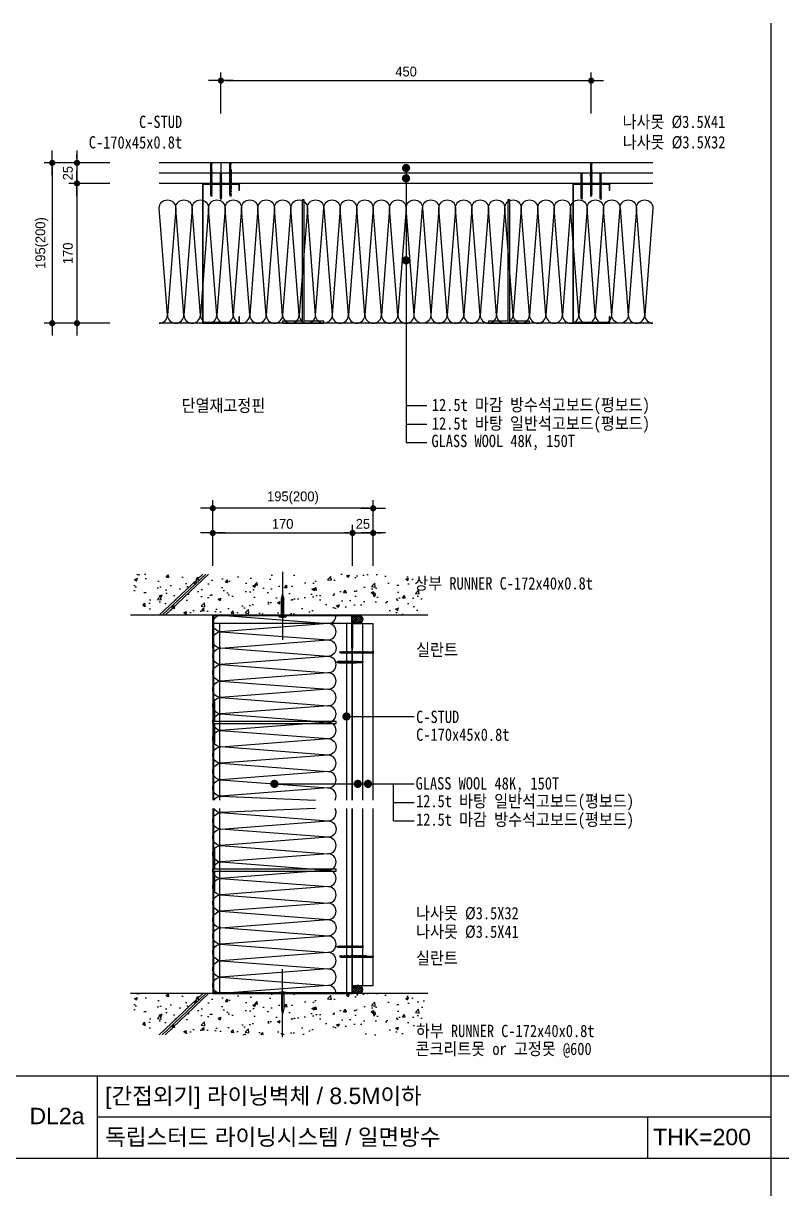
# Model space of a CAD drawing. Header units: millimetres. Extents: x 104 to 12536, y 73 to 2865.
# Drawn here: x 10351 to 11273, y 1449 to 2865 of the extents above; entities that cross this region are included whole.
import ezdxf
from ezdxf.enums import TextEntityAlignment as Align

# ---------------------------------------------------------------- set-up
doc = ezdxf.new("R2010")
doc.units = ezdxf.units.MM
doc.header["$LTSCALE"] = 5
doc.linetypes.add('CEN', pattern=[62, 60, -1, 0, -1])
for name, color, linetype in [('2', 7, 'Continuous'), ('CEN', 1, 'CEN'), ('CHAN', 3, 'Continuous'), ('CONC', 2, 'Continuous'), ('ele', 8, 'Continuous'), ('formline', 6, 'Continuous'), ('GB', 7, 'Continuous'), ('HAT', 8, 'Continuous'), ('HAT-CON', 8, 'Continuous'), ('INSUL', 8, 'Continuous'), ('ITXT', 5, 'Continuous'), ('PIN', 4, 'Continuous'), ('RXDIM', 7, 'Continuous'), ('SCREW2', 8, 'Continuous'), ('TEXT', 7, 'Continuous'), ('WALL', 3, 'Continuous')]:
    doc.layers.add(name, color=color, linetype=linetype)
doc.styles.add('CGS', font='')
doc.styles.add('HANGUL', font='swissel.ttf', dxfattribs={"height": 39.575204})
doc.styles.add('RXHS', font='')
doc.styles.get('CGS').set_extended_font_data('Dotum')
doc.styles.get('RXHS').set_extended_font_data('DotumChe')
doc.dimstyles.new('NDIM', dxfattribs={"dimscale": 5, "dimtxt": 2.4, "dimasz": 1, "dimexe": 2, "dimexo": 2, "dimgap": 1, "dimtad": 1, "dimtoh": 1, "dimdec": 0, "dimzin": 0, "dimdsep": 46, "dimtxsty": 'CGS', "dimblk1": 'DOTK', "dimblk2": 'DOTK', "dimsah": 1, "dimcen": 3, "dimclrt": 3, "dimadec": 0, "dimazin": 0, "dimtfac": 1.25, "dimtdec": 0, "dimtix": 1, "dimtmove": 2, "dimatfit": 3, "dimldrblk": 'DOTK', "dimfxl": 1, "dimtolj": 1, "dimtzin": 0, "dimarcsym": 0})

# ---------------------------------------------------------------- blocks, each defined once
blk = doc.blocks.new('A$C3B9F511A')
at = {"layer": 'CEN'}
blk.add_line((4.1, -27.6), (4.1, 55.1), dxfattribs=at)
at = {"layer": 'SCREW2'}
for p, q in [((0, 27.1), (8.2, 27.1)), ((0, 27.1), (0, 26.1)), ((0, 26.1), (8.2, 26.1)), ((2.4, 27.6), (2.4, 27.1)), ((2.4, 27.6), (5.8, 27.6)), ((2.7, 25.1), (2.7, 5.8)), ((5.6, 25.1), (5.6, 5.8)), ((5.8, 27.6), (5.8, 27.1)), ((8.2, 27.1), (8.2, 26.1)), ((2.7, 5.8), (4.1, 0)), ((4.1, 0), (5.6, 5.8))]:
    blk.add_line(p, q, dxfattribs=at)
blk.add_lwpolyline([(4.1, 0), (4.6, 5.3, -0.255479), (5.6, 5.8, -0.15073)], format="xyb", dxfattribs=at)
for centre, major_axis, ratio, start_param, end_param in [((0.1, 25.1), (-2.6, 0.01), 0.375814, 3.166741, 4.737538), ((1, 25.1), (-2.42, 0.09), 0.428989, 3.232453, 4.416556)]:
    blk.add_ellipse(centre, major_axis=major_axis, ratio=ratio, start_param=start_param, end_param=end_param, dxfattribs=at)
at = {"layer": 'SCREW2', "extrusion": (0, 0, -1)}
for centre, major_axis, ratio, start_param, end_param in [((7.2, 25.1), (2.42, 0.09), 0.428989, 3.232453, 4.416556), ((8.2, 25.1), (2.6, 0.01), 0.375814, 3.166741, 4.737538)]:
    blk.add_ellipse(centre, major_axis=major_axis, ratio=ratio, start_param=start_param, end_param=end_param, dxfattribs=at)
blk = doc.blocks.new('나사못41')
at = {"layer": 'SCREW2'}
for p, q in [((2.2, 39.2), (0.6, 38.7)), ((0.6, 38.7), (0.9, 39.1)), ((0.6, 37.9), (0.9, 38.3)), ((2.3, 38.3), (0.6, 37.9)), ((2.3, 37.5), (0.6, 37)), ((0.6, 37), (0.9, 37.4)), ((2.2, 36.6), (0.6, 36.2)), ((0.6, 36.2), (0.9, 36.6)), ((2.2, 35.8), (0.6, 35.3)), ((0.6, 35.3), (0.9, 35.7)), ((0.6, 34.5), (0.9, 34.9)), ((2.3, 34.9), (0.6, 34.5)), ((2.3, 34.1), (0.6, 33.7)), ((0.6, 33.7), (0.9, 34)), ((0.6, 32.8), (0.9, 33.2)), ((2.2, 33.2), (0.6, 32.8)), ((2.2, 32.4), (0.6, 32)), ((0.6, 32), (0.9, 32.3)), ((2.3, 31.5), (0.6, 31.1)), ((0.6, 31.1), (0.9, 31.5)), ((2.3, 30.7), (0.6, 30.3)), ((0.6, 30.3), (0.9, 30.6)), ((2.3, 29.8), (0.6, 29.4)), ((0.6, 29.4), (0.9, 29.8)), ((0.6, 28.6), (0.9, 29)), ((2.3, 29), (0.6, 28.6)), ((2.5, 39.6), (0.9, 39.1)), ((0.9, 38.8), (0.9, 38.3)), ((2.5, 38.7), (0.9, 38.3)), ((0.9, 38), (0.9, 37.4)), ((2.5, 37.9), (0.9, 37.4)), ((0.9, 37.1), (0.9, 36.6)), ((2.5, 37), (0.9, 36.6)), ((0.9, 36.3), (0.9, 35.7)), ((2.5, 36.2), (0.9, 35.7)), ((0.9, 35.4), (0.9, 34.9)), ((2.5, 35.3), (0.9, 34.9)), ((0.9, 34.6), (0.9, 34)), ((2.5, 34.5), (0.9, 34)), ((0.9, 33.7), (0.9, 33.2)), ((2.5, 33.6), (0.9, 33.2)), ((0.9, 32.9), (0.9, 32.3)), ((2.5, 32.8), (0.9, 32.3)), ((0.9, 32), (0.9, 31.5)), ((2.5, 31.9), (0.9, 31.5)), ((0.9, 31.2), (0.9, 30.6)), ((2.5, 31.1), (0.9, 30.6)), ((0.9, 30.3), (0.9, 29.8)), ((2.5, 30.2), (0.9, 29.8)), ((0.9, 29.5), (0.9, 29)), ((2.5, 29.4), (0.9, 29)), ((0.9, 28.6), (0.9, 28.1)), ((2.5, 28.5), (0.9, 28.1)), ((1.6, 41), (1, 39.4)), ((1, 39.4), (1.6, 39.9)), ((1, 39.4), (1, 39.1)), ((1.6, 39.9), (1.6, 41)), ((2.3, 39.5), (1.6, 41)), ((2.2, 39.2), (2.5, 39.6)), ((2.2, 39.2), (2.2, 38.6)), ((2.2, 38.3), (2.2, 37.8)), ((2.2, 37.5), (2.2, 36.9)), ((2.2, 36.6), (2.5, 37)), ((2.2, 36.6), (2.2, 36.1)), ((2.2, 35.8), (2.5, 36.2)), ((2.2, 35.8), (2.2, 35.2)), ((2.2, 34.9), (2.2, 34.4)), ((2.2, 34.1), (2.2, 33.5)), ((2.2, 33.2), (2.5, 33.6)), ((2.2, 33.2), (2.2, 32.7)), ((2.2, 32.4), (2.5, 32.8)), ((2.2, 32.4), (2.2, 31.8)), ((2.2, 31.5), (2.2, 31)), ((2.2, 30.7), (2.2, 30.2)), ((2.2, 29.8), (2.2, 29.3)), ((2.2, 29), (2.2, 28.5)), ((2.3, 38.3), (2.5, 38.7)), ((2.3, 37.5), (2.5, 37.9)), ((2.3, 34.9), (2.5, 35.3)), ((2.3, 34.1), (2.5, 34.5)), ((2.3, 31.5), (2.5, 31.9)), ((2.3, 30.7), (2.5, 31.1)), ((2.3, 29.8), (2.5, 30.2)), ((2.3, 29), (2.5, 29.4)), ((2.3, 28.2), (2.5, 28.5)), ((2.3, 28.2), (0.6, 27.7)), ((0.6, 27.7), (0.9, 28.1)), ((0.6, 26.9), (0.9, 27.3)), ((2.3, 27.3), (0.6, 26.9)), ((2.3, 26.5), (0.6, 26)), ((0.6, 26), (0.9, 26.4)), ((0.6, 25.2), (0.9, 25.6)), ((2.3, 25.6), (0.6, 25.2)), ((2.3, 24.8), (0.6, 24.3)), ((0.6, 24.3), (0.9, 24.7)), ((0.6, 23.5), (0.9, 23.9)), ((2.3, 23.9), (0.6, 23.5)), ((2.3, 23.1), (0.6, 22.6)), ((0.6, 22.6), (0.9, 23)), ((2.3, 22.2), (0.6, 21.8)), ((0.6, 21.8), (0.9, 22.2)), ((2.3, 21.4), (0.6, 20.9)), ((0.6, 20.9), (0.9, 21.3)), ((2.3, 20.5), (0.6, 20.1)), ((0.6, 20.1), (0.9, 20.5)), ((2.3, 19.7), (0.6, 19.2)), ((0.6, 19.2), (0.9, 19.6)), ((2.3, 18.8), (0.6, 18.4)), ((0.6, 18.4), (0.9, 18.8)), ((2.3, 18), (0.6, 17.6)), ((0.6, 17.6), (0.9, 17.9)), ((0.6, 16.7), (0.9, 17.1)), ((2.3, 17.1), (0.6, 16.7)), ((2.3, 16.3), (0.6, 15.9)), ((0.6, 15.9), (0.9, 16.2)), ((0.6, 15), (0.9, 15.4)), ((2.3, 15.4), (0.6, 15)), ((2.3, 14.6), (0.6, 14.2)), ((0.6, 14.2), (0.9, 14.5)), ((0.9, 27.8), (0.9, 27.3)), ((2.5, 27.7), (0.9, 27.3)), ((0.9, 27), (0.9, 26.4)), ((2.5, 26.8), (0.9, 26.4)), ((0.9, 26.1), (0.9, 25.6)), ((2.5, 26), (0.9, 25.6)), ((0.9, 25.3), (0.9, 24.7)), ((2.5, 25.1), (0.9, 24.7)), ((0.9, 24.4), (0.9, 23.9)), ((2.5, 24.3), (0.9, 23.9)), ((0.9, 23.6), (0.9, 23)), ((2.5, 23.5), (0.9, 23)), ((0.9, 22.7), (0.9, 22.2)), ((2.5, 22.6), (0.9, 22.2)), ((0.9, 21.9), (0.9, 21.3)), ((2.5, 21.8), (0.9, 21.3)), ((0.9, 21), (0.9, 20.5)), ((2.5, 20.9), (0.9, 20.5)), ((0.9, 20.2), (0.9, 19.6)), ((2.5, 20.1), (0.9, 19.6)), ((0.9, 19.3), (0.9, 18.8)), ((2.5, 19.2), (0.9, 18.8)), ((0.9, 18.5), (0.9, 17.9)), ((0.9, 18.5), (0.9, 17.9)), ((2.5, 18.4), (0.9, 17.9)), ((0.9, 17.6), (0.9, 17.1)), ((2.5, 17.5), (0.9, 17.1)), ((0.9, 16.8), (0.9, 16.2)), ((2.5, 16.7), (0.9, 16.2)), ((0.9, 15.9), (0.9, 15.4)), ((2.5, 15.8), (0.9, 15.4)), ((0.9, 15.1), (0.9, 14.5)), ((2.5, 15), (0.9, 14.5)), ((0.9, 14.2), (0.9, 13.7)), ((2.2, 28.1), (2.2, 27.6)), ((2.2, 27.3), (2.2, 26.8)), ((2.2, 26.5), (2.2, 25.9)), ((2.2, 25.6), (2.2, 25.1)), ((2.2, 24.8), (2.2, 24.2)), ((2.2, 23.9), (2.2, 23.4)), ((2.2, 23.1), (2.2, 20.5)), ((2.2, 21.4), (2.2, 20.8)), ((2.2, 20.5), (2.2, 20)), ((2.2, 19.7), (2.2, 19.1)), ((2.2, 18.8), (2.2, 18.3)), ((2.2, 18), (2.2, 17.4)), ((2.2, 17.1), (2.2, 16.6)), ((2.3, 27.3), (2.5, 27.7)), ((2.3, 26.5), (2.5, 26.8)), ((2.3, 25.6), (2.5, 26)), ((2.3, 24.8), (2.5, 25.1)), ((2.3, 23.9), (2.5, 24.3)), ((2.3, 23.1), (2.5, 23.5)), ((2.3, 22.2), (2.5, 22.6)), ((2.3, 21.4), (2.5, 21.8)), ((2.3, 20.5), (2.5, 20.9)), ((2.3, 19.7), (2.5, 20.1)), ((2.3, 18.8), (2.5, 19.2)), ((2.3, 18), (2.5, 18.4)), ((2.3, 17.1), (2.5, 17.5)), ((2.3, 16.3), (2.5, 16.7)), ((2.3, 16.3), (2.3, 15.7)), ((2.3, 15.4), (2.5, 15.8)), ((2.3, 15.4), (2.3, 14.9)), ((2.3, 14.6), (2.5, 15)), ((2.3, 14.6), (2.3, 14.1)), ((0.6, 13.3), (0.9, 13.7)), ((2.3, 13.7), (0.6, 13.3)), ((0.6, 12.5), (0.9, 12.9)), ((2.3, 12.9), (0.6, 12.5)), ((2.3, 12.1), (0.6, 11.6)), ((0.6, 11.6), (0.9, 12)), ((2.3, 11.2), (0.6, 10.8)), ((0.6, 10.8), (0.9, 11.2)), ((2.3, 10.4), (0.6, 9.9)), ((0.6, 9.9), (0.9, 10.3)), ((2.3, 9.5), (0.6, 9.1)), ((0.6, 9.1), (0.9, 9.5)), ((2.3, 8.7), (0.6, 8.3)), ((0.6, 8.3), (0.9, 8.7)), ((2.3, 7.9), (0.6, 7.5)), ((0.6, 7.5), (0.9, 7.8)), ((2.3, 7.1), (0.6, 6.6)), ((0.6, 6.6), (0.9, 7)), ((2.5, 14.1), (0.9, 13.7)), ((0.9, 13.4), (0.9, 12.9)), ((2.6, 13.3), (0.9, 12.9)), ((0.9, 12.5), (0.9, 12)), ((2.5, 12.4), (0.9, 12)), ((0.9, 11.7), (0.9, 10.3)), ((2.6, 11.6), (0.9, 11.2)), ((2.6, 10.8), (0.9, 10.3)), ((0.9, 10), (0.9, 9.5)), ((2.6, 9.9), (0.9, 9.5)), ((0.9, 9.2), (0.9, 8.7)), ((2.6, 9.1), (0.9, 8.7)), ((0.9, 8.4), (0.9, 7.8)), ((2.6, 8.3), (0.9, 7.8)), ((0.9, 7.5), (0.9, 7)), ((2.6, 7.4), (0.9, 7)), ((0.9, 6.7), (0.9, 1.2)), ((1.5, 0.5), (1.5, 0.7)), ((1.6, 0.7), (1.6, 0.7)), ((1.6, 0.5), (1.6, 0.7)), ((2.1, 0), (3.2, 0)), ((2.2, 11.2), (2.2, 10.7)), ((2.2, 10.4), (2.2, 9.8)), ((2.2, 9.5), (2.2, 9)), ((2.2, 8.7), (2.2, 8.2)), ((2.2, 7.9), (2.2, 7.4)), ((2.2, 7.1), (2.2, 1.2)), ((2.3, 13.7), (2.5, 14.1)), ((2.3, 13.7), (2.3, 13.2)), ((2.3, 12.9), (2.6, 13.3)), ((2.3, 12.9), (2.3, 12.4)), ((2.3, 12.1), (2.5, 12.4)), ((2.3, 12.1), (2.3, 11.5)), ((2.3, 11.2), (2.6, 11.6)), ((2.3, 10.4), (2.6, 10.8)), ((2.3, 9.5), (2.6, 9.9)), ((2.3, 8.7), (2.6, 9.1)), ((2.3, 7.9), (2.6, 8.3)), ((2.3, 7.1), (2.6, 7.4)), ((0, 0), (1.1, 0))]:
    blk.add_line(p, q, dxfattribs=at)
for centre, radius, start, end in [((-0.5, 1.4), 1.43, 288.6613, 353.4469), ((1.1, 0.5), 0.473, 267.5265, 0.9138), ((1.6, -2), 2.05, 80.2866, 99.7134), ((1.6, 0.7), 0.033, 90, 180), ((1.6, 0.7), 0.033, 0, 90), ((2.1, 0.5), 0.473, 179.0862, 272.4735), ((3.6, 1.3), 1.4, 185.7298, 251.659)]:
    blk.add_arc(centre, radius, start, end, dxfattribs=at)
blk = doc.blocks.new('나사못32')
at = {"layer": 'SCREW2'}
for p, q in [((2.2, 30.2), (0.6, 29.7)), ((0.6, 29.7), (0.9, 30.1)), ((0.6, 28.9), (0.9, 29.3)), ((2.2, 29.3), (0.6, 28.9)), ((2.2, 28.5), (0.6, 28)), ((0.6, 28), (0.9, 28.4)), ((2.5, 30.6), (0.9, 30.1)), ((0.9, 29.8), (0.9, 29.3)), ((2.5, 29.7), (0.9, 29.3)), ((0.9, 29), (0.9, 28.4)), ((2.5, 28.9), (0.9, 28.4)), ((1.6, 32), (1, 30.4)), ((1, 30.4), (1.6, 30.9)), ((1, 30.4), (1, 30.1)), ((1.6, 30.9), (1.6, 32)), ((2.3, 30.4), (1.6, 32)), ((2.2, 30.2), (2.5, 30.6)), ((2.2, 30.2), (2.2, 29.6)), ((2.2, 29.3), (2.5, 29.7)), ((2.2, 29.3), (2.2, 28.8)), ((2.2, 28.5), (2.5, 28.9)), ((2.2, 28.5), (2.2, 27.9)), ((2.2, 27.6), (0.6, 27.2)), ((0.6, 27.2), (0.9, 27.6)), ((2.2, 26.8), (0.6, 26.3)), ((0.6, 26.3), (0.9, 26.7)), ((0.6, 25.5), (0.9, 25.9)), ((2.2, 25.9), (0.6, 25.5)), ((2.2, 25.1), (0.6, 24.7)), ((0.6, 24.7), (0.9, 25)), ((0.6, 23.8), (0.9, 24.2)), ((2.2, 24.2), (0.6, 23.8)), ((2.2, 23.4), (0.6, 23)), ((0.6, 23), (0.9, 23.3)), ((2.2, 22.5), (0.6, 22.1)), ((0.6, 22.1), (0.9, 22.5)), ((2.2, 21.7), (0.6, 21.3)), ((0.6, 21.3), (0.9, 21.6)), ((2.3, 20.8), (0.6, 20.4)), ((0.6, 20.4), (0.9, 20.8)), ((0.6, 19.6), (0.9, 20)), ((2.2, 20), (0.6, 19.6)), ((2.2, 19.2), (0.6, 18.7)), ((0.6, 18.7), (0.9, 19.1)), ((0.6, 17.9), (0.9, 18.3)), ((2.3, 18.3), (0.6, 17.9)), ((2.2, 17.5), (0.6, 17)), ((0.6, 17), (0.9, 17.4)), ((2.3, 16.7), (0.6, 16.3)), ((0.6, 16.3), (0.9, 16.7)), ((0.6, 15.5), (0.9, 15.9)), ((2.2, 15.9), (0.6, 15.5)), ((2.3, 15.1), (0.6, 14.6)), ((0.6, 14.6), (0.9, 15)), ((2.3, 14.2), (0.6, 13.8)), ((0.9, 28.1), (0.9, 27.6)), ((2.5, 28), (0.9, 27.6)), ((0.9, 27.3), (0.9, 26.7)), ((2.5, 27.2), (0.9, 26.7)), ((0.9, 26.4), (0.9, 25.9)), ((2.5, 26.3), (0.9, 25.9)), ((0.9, 25.6), (0.9, 25)), ((2.5, 25.5), (0.9, 25)), ((0.9, 24.7), (0.9, 24.2)), ((2.5, 24.6), (0.9, 24.2)), ((0.9, 23.9), (0.9, 23.3)), ((2.5, 23.8), (0.9, 23.3)), ((0.9, 23), (0.9, 22.5)), ((2.5, 22.9), (0.9, 22.5)), ((0.9, 22.2), (0.9, 21.6)), ((2.5, 22.1), (0.9, 21.6)), ((0.9, 21.3), (0.9, 20.8)), ((2.5, 21.2), (0.9, 20.8)), ((0.9, 20.5), (0.9, 20)), ((2.5, 20.4), (0.9, 20)), ((0.9, 19.6), (0.9, 19.1)), ((2.5, 19.5), (0.9, 19.1)), ((0.9, 18.8), (0.9, 18.3)), ((2.5, 18.7), (0.9, 18.3)), ((0.9, 18), (0.9, 17.4)), ((2.5, 17.8), (0.9, 17.4)), ((0.9, 17.5), (0.9, 16.9)), ((0.9, 17.2), (0.9, 16.7)), ((2.5, 17.1), (0.9, 16.7)), ((0.9, 16.4), (0.9, 15.9)), ((2.5, 16.3), (0.9, 15.9)), ((0.9, 15.6), (0.9, 15)), ((2.5, 15.4), (0.9, 15)), ((0.9, 14.7), (0.9, 14.2)), ((2.5, 14.6), (0.9, 14.2)), ((2.2, 27.6), (2.5, 28)), ((2.2, 27.6), (2.2, 27.1)), ((2.2, 26.8), (2.5, 27.2)), ((2.2, 26.8), (2.2, 26.2)), ((2.2, 25.9), (2.5, 26.3)), ((2.2, 25.9), (2.2, 25.4)), ((2.2, 25.1), (2.5, 25.5)), ((2.2, 25.1), (2.2, 24.5)), ((2.2, 24.2), (2.5, 24.6)), ((2.2, 24.2), (2.2, 23.7)), ((2.2, 23.4), (2.5, 23.8)), ((2.2, 23.4), (2.2, 22.8)), ((2.2, 22.5), (2.5, 22.9)), ((2.2, 22.5), (2.2, 22)), ((2.2, 21.7), (2.5, 22.1)), ((2.2, 21.7), (2.2, 21.2)), ((2.2, 20.8), (2.2, 20.3)), ((2.2, 20), (2.5, 20.4)), ((2.2, 20), (2.2, 19.5)), ((2.2, 19.2), (2.5, 19.5)), ((2.2, 19.1), (2.2, 18.6)), ((2.2, 18.3), (2.2, 17.8)), ((2.2, 17.5), (2.5, 17.8)), ((2.2, 17.5), (2.2, 17)), ((2.2, 16.7), (2.2, 16.5)), ((2.2, 16.7), (2.2, 15.9)), ((2.2, 15.9), (2.5, 16.3)), ((2.2, 15.9), (2.2, 15.4)), ((2.2, 15.1), (2.2, 14.5)), ((2.2, 14.2), (2.2, 13.7)), ((2.3, 20.8), (2.5, 21.2)), ((2.3, 18.3), (2.5, 18.7)), ((2.3, 16.7), (2.5, 17.1)), ((2.3, 15.1), (2.5, 15.4)), ((2.3, 14.2), (2.5, 14.6)), ((0, 0), (1.1, 0)), ((0.6, 13.8), (0.9, 14.2)), ((2.2, 13.4), (0.6, 12.9)), ((0.6, 12.9), (0.9, 13.3)), ((2.3, 12.5), (0.6, 12.1)), ((0.6, 12.1), (0.9, 12.5)), ((2.3, 11.7), (0.6, 11.2)), ((0.6, 11.2), (0.9, 11.6)), ((0.6, 10.4), (0.9, 10.8)), ((2.3, 10.8), (0.6, 10.4)), ((2.3, 10), (0.7, 9.5)), ((0.7, 9.5), (0.9, 9.9)), ((0.7, 8.7), (0.9, 9.1)), ((2.3, 9.1), (0.7, 8.7)), ((2.3, 8.3), (0.7, 7.9)), ((0.7, 7.9), (0.9, 8.2)), ((2.3, 7.4), (0.7, 7)), ((0.7, 7), (1, 7.4)), ((2.3, 6.6), (0.7, 6.2)), ((0.7, 6.2), (1, 6.5)), ((0.7, 5.3), (1, 5.7)), ((2.3, 5.7), (0.7, 5.3)), ((0.9, 13.9), (0.9, 13.3)), ((2.5, 13.7), (0.9, 13.3)), ((0.9, 13), (0.9, 12.5)), ((2.5, 12.9), (0.9, 12.5)), ((0.9, 12.2), (0.9, 11.6)), ((2.5, 12.1), (0.9, 11.6)), ((0.9, 11.3), (0.9, 10.8)), ((2.5, 11.2), (0.9, 10.8)), ((0.9, 10.5), (0.9, 9.9)), ((2.6, 10.4), (0.9, 9.9)), ((0.9, 9.6), (0.9, 9.1)), ((2.6, 9.5), (0.9, 9.1)), ((0.9, 8.8), (0.9, 8.2)), ((2.6, 8.7), (0.9, 8.2)), ((1, 7.9), (1, 7.4)), ((2.6, 7.8), (1, 7.4)), ((1, 7.1), (1, 6.5)), ((2.6, 7), (1, 6.5)), ((1, 6.2), (1, 5.7)), ((2.6, 6.1), (1, 5.7)), ((1, 5.4), (1, 1.2)), ((1.6, 0.5), (1.6, 0.7)), ((1.6, 0.7), (1.6, 0.7)), ((1.7, 0.5), (1.7, 0.7)), ((2.2, 13.4), (2.5, 13.7)), ((2.2, 13.4), (2.2, 12.8)), ((2.2, 12.5), (2.2, 12)), ((2.3, 12.5), (2.5, 12.9)), ((2.3, 11.7), (2.5, 12.1)), ((2.3, 11.7), (2.3, 11.1)), ((2.3, 10.8), (2.5, 11.2)), ((2.3, 10.8), (2.3, 10.3)), ((2.3, 10), (2.6, 10.4)), ((2.3, 10), (2.3, 9.4)), ((2.3, 9.1), (2.6, 9.5)), ((2.3, 9.1), (2.3, 8.6)), ((2.3, 8.3), (2.6, 8.7)), ((2.3, 8.3), (2.3, 7.7)), ((2.3, 7.4), (2.6, 7.8)), ((2.3, 7.4), (2.3, 6.9)), ((2.3, 6.6), (2.6, 7)), ((2.3, 6.6), (2.3, 6.1)), ((2.3, 5.7), (2.6, 6.1)), ((2.3, 5.7), (2.3, 1.2)), ((2.1, 0), (3.2, 0))]:
    blk.add_line(p, q, dxfattribs=at)
for centre, radius, start, end in [((-0.4, 1.3), 1.4, 288.341, 354.2702), ((1.1, 0.5), 0.473, 267.5265, 0.9138), ((1.6, -2), 2.05, 80.2866, 99.7134), ((1.6, 0.7), 0.033, 360, 90), ((1.6, 0.7), 0.033, 90, 180), ((2.1, 0.5), 0.473, 179.0862, 272.4735), ((3.7, 1.3), 1.4, 185.7298, 251.659)]:
    blk.add_arc(centre, radius, start, end, dxfattribs=at)
blk = doc.blocks.new('DOTK')
blk.add_line((-3, 0), (3, 0))
at = {"const_width": 0.75}
blk.add_lwpolyline([(-0.375, 0, 1), (0.375, 0, 1)], format="xyb", close=True, dxfattribs=at)
blk = doc.blocks.new('*D162')
at = {"layer": 'RXDIM', "color": 0, "lineweight": -2, "transparency": 16777216}
for p, q in [((10591.4, 2755.8), (10591.4, 2805.8)), ((11041.4, 2755.8), (11041.4, 2805.8)), ((10596.4, 2795.8), (11036.4, 2795.8))]:
    blk.add_line(p, q, dxfattribs=at)
at = {"layer": 'RXDIM', "color": 0, "lineweight": -2, "transparency": 16777216, "xscale": 5, "yscale": 5, "zscale": 5, "rotation": 180}
blk.add_blockref('DOTK', (10591.4, 2795.8), dxfattribs=at)
at = {"layer": 'RXDIM', "color": 0, "lineweight": -2, "transparency": 16777216, "xscale": 5, "yscale": 5, "zscale": 5}
blk.add_blockref('DOTK', (11041.4, 2795.8), dxfattribs=at)
at = {"layer": 'RXDIM', "color": 3, "transparency": 16777216, "insert": (10816.4, 2806.8), "char_height": 12, "attachment_point": 5, "style": 'CGS'}
blk.add_mtext('\\A1;450', dxfattribs=at)
blk = doc.blocks.new('*D163')
at = {"layer": 'RXDIM', "color": 0, "lineweight": -2, "transparency": 16777216}
for p, q in [((10456.4, 2695.8), (10406.4, 2695.8)), ((10416.4, 2700.8), (10416.4, 2705.8)), ((10416.4, 2695.8), (10416.4, 2670.8)), ((10456.4, 2670.8), (10406.4, 2670.8)), ((10416.4, 2665.8), (10416.4, 2660.8))]:
    blk.add_line(p, q, dxfattribs=at)
at = {"layer": 'RXDIM', "color": 0, "lineweight": -2, "transparency": 16777216, "xscale": 5, "yscale": 5, "zscale": 5}
for p, rotation in [((10416.4, 2695.8), 270), ((10416.4, 2670.8), 90)]:
    blk.add_blockref('DOTK', p, dxfattribs=dict(at, rotation=rotation))
at = {"layer": 'RXDIM', "color": 3, "transparency": 16777216, "insert": (10405.4, 2683.3), "char_height": 12, "attachment_point": 5, "rotation": 90, "style": 'CGS'}
blk.add_mtext('\\A1;25', dxfattribs=at)
blk = doc.blocks.new('*D164')
at = {"layer": 'RXDIM', "color": 0, "lineweight": -2, "transparency": 16777216}
for p, q in [((10456.4, 2670.8), (10406.4, 2670.8)), ((10416.4, 2665.8), (10416.4, 2505.8)), ((10456.4, 2500.8), (10406.4, 2500.8))]:
    blk.add_line(p, q, dxfattribs=at)
at = {"layer": 'RXDIM', "color": 0, "lineweight": -2, "transparency": 16777216, "xscale": 5, "yscale": 5, "zscale": 5}
for p, rotation in [((10416.4, 2670.8), 90), ((10416.4, 2500.8), 270)]:
    blk.add_blockref('DOTK', p, dxfattribs=dict(at, rotation=rotation))
at = {"layer": 'RXDIM', "color": 3, "transparency": 16777216, "insert": (10405.4, 2585.8), "char_height": 12, "attachment_point": 5, "rotation": 90, "style": 'CGS'}
blk.add_mtext('\\A1;170', dxfattribs=at)
blk = doc.blocks.new('*D165')
at = {"layer": 'RXDIM', "color": 0, "lineweight": -2, "transparency": 16777216}
for p, q in [((10456.4, 2695.8), (10376.4, 2695.8)), ((10386.4, 2690.8), (10386.4, 2505.8)), ((10456.4, 2500.8), (10376.4, 2500.8))]:
    blk.add_line(p, q, dxfattribs=at)
at = {"layer": 'RXDIM', "color": 0, "lineweight": -2, "transparency": 16777216, "xscale": 5, "yscale": 5, "zscale": 5}
for p, rotation in [((10386.4, 2695.8), 90), ((10386.4, 2500.8), 270)]:
    blk.add_blockref('DOTK', p, dxfattribs=dict(at, rotation=rotation))
at = {"layer": 'RXDIM', "color": 3, "transparency": 16777216, "insert": (10373.7, 2598.3), "char_height": 12, "attachment_point": 5, "rotation": 90, "style": 'CGS'}
blk.add_mtext('\\A1;195(200)', dxfattribs=at)
blk = doc.blocks.new('*D166')
at = {"layer": 'RXDIM', "color": 0, "lineweight": -2, "transparency": 16777216}
for p, q in [((10581.4, 2205.8), (10581.4, 2255.8)), ((10751.4, 2205.8), (10751.4, 2255.8)), ((10586.4, 2245.8), (10746.4, 2245.8))]:
    blk.add_line(p, q, dxfattribs=at)
at = {"layer": 'RXDIM', "color": 0, "lineweight": -2, "transparency": 16777216, "xscale": 5, "yscale": 5, "zscale": 5, "rotation": 180}
blk.add_blockref('DOTK', (10581.4, 2245.8), dxfattribs=at)
at = {"layer": 'RXDIM', "color": 0, "lineweight": -2, "transparency": 16777216, "xscale": 5, "yscale": 5, "zscale": 5}
blk.add_blockref('DOTK', (10751.4, 2245.8), dxfattribs=at)
at = {"layer": 'RXDIM', "color": 3, "transparency": 16777216, "insert": (10666.4, 2256.8), "char_height": 12, "attachment_point": 5, "style": 'CGS'}
blk.add_mtext('\\A1;170', dxfattribs=at)
blk = doc.blocks.new('*D167')
at = {"layer": 'RXDIM', "color": 0, "lineweight": -2, "transparency": 16777216}
for p, q in [((10751.4, 2205.8), (10751.4, 2255.8)), ((10776.4, 2205.8), (10776.4, 2255.8)), ((10746.4, 2245.8), (10741.4, 2245.8)), ((10751.4, 2245.8), (10776.4, 2245.8)), ((10781.4, 2245.8), (10786.4, 2245.8))]:
    blk.add_line(p, q, dxfattribs=at)
at = {"layer": 'RXDIM', "color": 0, "lineweight": -2, "transparency": 16777216, "xscale": 5, "yscale": 5, "zscale": 5}
blk.add_blockref('DOTK', (10751.4, 2245.8), dxfattribs=at)
at = {"layer": 'RXDIM', "color": 0, "lineweight": -2, "transparency": 16777216, "xscale": 5, "yscale": 5, "zscale": 5, "rotation": 180}
blk.add_blockref('DOTK', (10776.4, 2245.8), dxfattribs=at)
at = {"layer": 'RXDIM', "color": 3, "transparency": 16777216, "insert": (10763.9, 2256.8), "char_height": 12, "attachment_point": 5, "style": 'CGS'}
blk.add_mtext('\\A1;25', dxfattribs=at)
blk = doc.blocks.new('*D168')
at = {"layer": 'RXDIM', "color": 0, "lineweight": -2, "transparency": 16777216}
for p, q in [((10581.4, 2205.8), (10581.4, 2285.8)), ((10776.4, 2205.8), (10776.4, 2285.8)), ((10771.4, 2275.8), (10586.4, 2275.8))]:
    blk.add_line(p, q, dxfattribs=at)
at = {"layer": 'RXDIM', "color": 0, "lineweight": -2, "transparency": 16777216, "xscale": 5, "yscale": 5, "zscale": 5, "rotation": 180}
blk.add_blockref('DOTK', (10581.4, 2275.8), dxfattribs=at)
at = {"layer": 'RXDIM', "color": 0, "lineweight": -2, "transparency": 16777216, "xscale": 5, "yscale": 5, "zscale": 5}
blk.add_blockref('DOTK', (10776.4, 2275.8), dxfattribs=at)
at = {"layer": 'RXDIM', "color": 3, "transparency": 16777216, "insert": (10678.9, 2288.5), "char_height": 12, "attachment_point": 5, "style": 'CGS'}
blk.add_mtext('\\A1;195(200)', dxfattribs=at)

msp = doc.modelspace()

# ---------------------------------------------------------------- hatches: boundary and pattern name
at = {"layer": 'HAT'}
h = msp.add_hatch(dxfattribs=at)
h.set_pattern_fill('_USER', color=256, scale=2, angle=45, style=0, double=1, pattern_type=0)
h.set_pattern_definition([(135, (14726.7432, -5950.238), (1.41421356, 1.41421356), []), (45, (14726.7432, -5950.238), (1.41421356, -1.41421356), [])])
edge = h.paths.add_edge_path()
edge.add_arc((10758.88, 2140.76), 5, -90, 90, ccw=False)
edge.add_line((10758.88, 2135.76), (10756.38, 2135.76))
edge.add_arc((10756.38, 2140.76), 5, -270, -90, ccw=False)
edge.add_line((10756.38, 2145.76), (10758.88, 2145.76))
h = msp.add_hatch(dxfattribs=at)
h.set_pattern_fill('_USER', color=256, scale=2, angle=45, style=0, double=1, pattern_type=0)
h.set_pattern_definition([(225, (14726.7432, 9781.7572), (1.41421356, -1.41421356), []), (315, (14726.7432, 9781.7572), (1.41421356, 1.41421356), [])])
edge = h.paths.add_edge_path()
edge.add_arc((10758.88, 1690.76), 5, 270, 450)
edge.add_line((10758.88, 1695.76), (10756.38, 1695.76))
edge.add_arc((10756.38, 1690.76), 5, 450, 630)
edge.add_line((10756.38, 1685.76), (10758.88, 1685.76))
at = {"layer": 'HAT-CON'}
h = msp.add_hatch(dxfattribs=at)
h.set_pattern_fill('AR-CONC', color=256, scale=5, style=0)
h.set_pattern_definition([(50, (10806.133, 95.423), (35.863, -3.1376), [3.75, -41.25]), (355, (10806.133, 95.423), (-6.93757, 37.6096), [3, -33]), (100.4514, (10809.12, 95.16), (28.92547, 34.472), [3.187, -35.0571]), (46.1842, (10806.133, 105.423), (53.36205, -8.27595), [5.625, -61.875]), (96.6356, (10810.58, 104.733), (46.7331, 48.7059), [4.7805, -52.5856]), (351.1842, (10806.13, 105.423), (46.7331, 48.706), [4.5, -49.5]), (21, (10811.133, 102.923), (29.84535, -20.13094), [3.75, -41.25]), (326, (10811.133, 102.923), (12.16577, 36.2575), [3, -33]), (71.4514, (10813.62, 101.245), (42.01113, 16.1265), [3.187, -35.0571]), (37.5, (10806.133, 95.423), (0.60799, 16.64469), [0, -32.6, 0, -33.5, 0, -33.125]), (7.5, (10806.133, 95.423), (13.15348, 19.72059), [0, -19.1, 0, -31.85, 0, -12.625]), (327.5, (10794.983, 95.423), (26.69112, -1.12774), [0, -12.5, 0, -39, 0, -51.75]), (317.5, (10789.983, 95.423), (29.1593, 5.00525), [0, -16.25, 0, -25.9, 0, -36.75])])
h.paths.add_polyline_path([(10481.38, 2195.76), (10481.38, 2145.76), (10843.02, 2145.76), (10843.02, 2195.76)])
h = msp.add_hatch(dxfattribs=at)
h.set_pattern_fill('AR-CONC', color=256, scale=5, style=0)
h.set_pattern_definition([(50, (10806.133, -414.192), (35.863, -3.1376), [3.75, -41.25]), (355, (10806.133, -414.19), (-6.93757, 37.6096), [3, -33]), (100.4514, (10809.12, -414.453), (28.92547, 34.472), [3.187, -35.0571]), (46.1842, (10806.133, -404.19), (53.36205, -8.27595), [5.625, -61.875]), (96.6356, (10810.58, -404.88), (46.7331, 48.7059), [4.7805, -52.5856]), (351.1842, (10806.13, -404.19), (46.7331, 48.706), [4.5, -49.5]), (21, (10811.133, -406.692), (29.84535, -20.13094), [3.75, -41.25]), (326, (10811.133, -406.69), (12.16577, 36.2575), [3, -33]), (71.4514, (10813.62, -408.37), (42.01113, 16.1265), [3.187, -35.0571]), (37.5, (10806.133, -414.192), (0.60799, 16.64469), [0, -32.6, 0, -33.5, 0, -33.125]), (7.5, (10806.133, -414.192), (13.15348, 19.72059), [0, -19.1, 0, -31.85, 0, -12.625]), (327.5, (10794.983, -414.192), (26.69112, -1.12774), [0, -12.5, 0, -39, 0, -51.75]), (317.5, (10789.983, -414.192), (29.1593, 5.00525), [0, -16.25, 0, -25.9, 0, -36.75])])
h.paths.add_polyline_path([(10843.02, 1635.76), (10843.02, 1685.76), (10481.38, 1685.76), (10481.38, 1635.76)])

# ---------------------------------------------------------------- linework, layer by layer
at = {"layer": 'CHAN'}
for points in [[(10613.88, 2670.76), (10568.88, 2670.76), (10568.88, 2500.76), (10613.88, 2500.76), (10613.88, 2508.76), (10613.08, 2508.76), (10613.08, 2501.56), (10569.68, 2501.56), (10569.68, 2669.96), (10613.08, 2669.96), (10613.08, 2662.76), (10613.88, 2662.76), (10613.88, 2670.76), (10613.88, 2669.96)], [(11063.9, 2670.76), (11018.9, 2670.76), (11018.9, 2500.76), (11063.9, 2500.76), (11063.9, 2508.76), (11063.1, 2508.76), (11063.1, 2501.56), (11019.7, 2501.56), (11019.7, 2669.96), (11063.1, 2669.96), (11063.1, 2662.76), (11063.9, 2662.76), (11063.9, 2670.76), (11063.9, 2669.96)]]:
    msp.add_lwpolyline(points, dxfattribs=at)
at = {"layer": 'CHAN', "color": 3}
for points in [[(10751.38, 2145.76), (10751.38, 2105.76), (10750.58, 2105.76), (10750.58, 2144.96), (10582.18, 2144.96), (10582.18, 2105.76), (10581.38, 2105.76), (10581.38, 2145.76)], [(10582.18, 1686.56), (10582.18, 1725.76), (10581.38, 1725.76), (10581.38, 1685.76), (10751.38, 1685.76), (10751.38, 1725.76), (10750.58, 1725.76), (10750.58, 1686.56)]]:
    msp.add_lwpolyline(points, close=True, dxfattribs=at)
at = {"layer": 'CONC'}
for p, q in [((10843.02, 2145.76), (10481.38, 2145.76)), ((10843.02, 1685.76), (10481.38, 1685.76))]:
    msp.add_line(p, q, dxfattribs=at)
at = {"layer": 'ele', "color": 8}
for p, q in [((10582.18, 2135.99), (10751.38, 2135.99)), ((10582.18, 2135.99), (10582.18, 1920.76)), ((10589.43, 2135.99), (10589.43, 1920.76)), ((10744.13, 2135.99), (10744.13, 1920.76)), ((10750.58, 2135.99), (10750.58, 1920.76)), ((10582.18, 1910.76), (10582.18, 1685.76)), ((10589.43, 1910.76), (10589.43, 1685.76)), ((10744.13, 1910.76), (10744.13, 1685.76)), ((10750.58, 1910.76), (10750.58, 1685.76))]:
    msp.add_line(p, q, dxfattribs=at)
at = {"layer": 'formline'}
for p, q in [((11259.81, 2865.5), (11259.81, 104.5)), ((8504.5, 1585.76), (12178.25, 1585.76)), ((10441.38, 1485.76), (10441.38, 1585.76)), ((10441.38, 1535.76), (11259.81, 1535.76)), ((11110.22, 1485.76), (11110.22, 1535.76)), ((8504.5, 1485.76), (12178.25, 1485.76))]:
    msp.add_line(p, q, dxfattribs=at)
at = {"layer": 'GB'}
for p, q in [((11116.38, 2695.76), (10516.38, 2695.76)), ((10591.38, 2695.76), (10591.38, 2683.26)), ((11116.38, 2683.26), (10516.38, 2683.26)), ((11041.4, 2683.3), (11041.4, 2670.8)), ((11041.4, 2683.3), (11041.4, 2670.8)), ((11116.38, 2670.76), (10516.38, 2670.76)), ((10751.38, 2135.76), (10776.38, 2135.76)), ((10751.38, 1695.76), (10776.38, 1695.76))]:
    msp.add_line(p, q, dxfattribs=at)
at = {"layer": 'GB', "color": 7}
for p, q in [((10751.38, 1920.76), (10751.38, 2135.76)), ((10763.88, 1920.76), (10763.88, 2135.76)), ((10776.38, 1920.76), (10776.38, 2135.76)), ((10751.38, 1695.76), (10751.38, 1910.76)), ((10763.88, 1695.76), (10763.88, 1910.76)), ((10776.38, 1695.76), (10776.38, 1910.76))]:
    msp.add_line(p, q, dxfattribs=at)
at = {"layer": 'HAT'}
for points in [[(10758.88, 2145.76, -1), (10758.88, 2135.76), (10756.38, 2135.76, -1), (10756.38, 2145.76), (10758.88, 2145.76)], [(10758.88, 1685.76, 1), (10758.88, 1695.76), (10756.38, 1695.76, 1), (10756.38, 1685.76), (10758.88, 1685.76)]]:
    msp.add_lwpolyline(points, format="xyb", dxfattribs=at)
at = {"layer": 'HAT-CON'}
for p, q in [((10516.38, 2145.76), (10569.38, 2195.76)), ((10519.91, 2145.76), (10572.91, 2195.76)), ((10523.45, 2145.76), (10576.45, 2195.76)), ((10516.38, 1635.77), (10569.37, 1685.76)), ((10519.91, 1635.77), (10572.9, 1685.76)), ((10523.45, 1635.77), (10576.44, 1685.76))]:
    msp.add_line(p, q, dxfattribs=at)
at = {"layer": 'INSUL'}
for points in [[(10516.38, 2500.76, 0.4142136), (10526.38, 2510.76), (10516.38, 2640.76, -1), (10536.38, 2640.76), (10526.38, 2510.76, 1), (10546.38, 2510.76), (10536.38, 2640.76, -1), (10556.38, 2640.76), (10546.38, 2510.76, 1), (10566.38, 2510.76), (10556.38, 2640.76, -1), (10576.38, 2640.76), (10566.38, 2510.76, 1), (10586.38, 2510.76), (10576.38, 2640.76, -1), (10596.38, 2640.76), (10586.38, 2510.76, 1), (10606.38, 2510.76), (10596.38, 2640.76, -1), (10616.38, 2640.76), (10606.38, 2510.76, 1), (10626.38, 2510.76), (10616.38, 2640.76, -1), (10636.38, 2640.76), (10626.38, 2510.76, 1), (10646.38, 2510.76), (10636.38, 2640.76, -1), (10656.38, 2640.76), (10646.38, 2510.76, 1), (10666.38, 2510.76), (10656.38, 2640.76, -1), (10676.38, 2640.76), (10666.38, 2510.76, 1), (10686.38, 2510.76), (10676.38, 2640.76, -1), (10696.38, 2640.76), (10686.38, 2510.76, 0.4142136), (10696.38, 2500.76, 0.4142136), (10706.37, 2510.76), (10696.38, 2640.76, -1), (10716.38, 2640.76, -1), (10736.38, 2640.76), (10726.38, 2510.76, -1), (10706.37, 2510.76), (10716.38, 2640.76), (10726.38, 2510.76, 1), (10746.38, 2510.76), (10736.38, 2640.76, -1), (10756.38, 2640.76), (10746.38, 2510.76, 1), (10766.38, 2510.76), (10756.38, 2640.76, -1), (10776.38, 2640.76), (10766.38, 2510.76, 0.4142136), (10776.38, 2500.76, 0.4142136), (10786.38, 2510.76), (10776.38, 2640.76, -1), (10796.38, 2640.76), (10786.38, 2510.76, 1), (10806.38, 2510.76), (10796.38, 2640.76, -1), (10816.38, 2640.76), (10806.38, 2510.76, 1), (10826.38, 2510.76), (10836.38, 2640.76), (10846.38, 2510.76, -1), (10826.38, 2510.76), (10816.38, 2640.76, -1), (10836.38, 2640.76, -1), (10856.38, 2640.76), (10846.38, 2510.76, 0.4142136), (10856.38, 2500.76, 0.4142136), (10866.38, 2510.76), (10856.38, 2640.76, -1), (10876.38, 2640.76), (10866.38, 2510.76, 1), (10886.38, 2510.76), (10876.38, 2640.76, -1), (10896.38, 2640.76), (10886.38, 2510.76, 1), (10906.38, 2510.76), (10896.38, 2640.76, -1), (10916.38, 2640.76), (10906.38, 2510.76, 1), (10926.38, 2510.76), (10916.38, 2640.76, -1), (10936.38, 2640.76), (10926.38, 2510.76, 1), (10946.38, 2510.76), (10936.38, 2640.76, -1), (10956.38, 2640.76), (10946.38, 2510.76, 1), (10966.38, 2510.76), (10956.38, 2640.76, -1), (10976.38, 2640.76), (10966.38, 2510.76, 1), (10986.38, 2510.76), (10976.38, 2640.76, -1), (10996.38, 2640.76), (10986.38, 2510.76, 1), (11006.38, 2510.76), (10996.38, 2640.76, -1), (11016.38, 2640.76), (11006.38, 2510.76, 1), (11026.38, 2510.76), (11016.38, 2640.76, -1), (11036.38, 2640.76), (11026.38, 2510.76, 1), (11046.38, 2510.76), (11036.38, 2640.76, -1), (11056.38, 2640.76), (11046.38, 2510.76, 1), (11066.38, 2510.76), (11076.38, 2640.76), (11086.38, 2510.76, -1), (11066.38, 2510.76), (11056.38, 2640.76, -1), (11076.38, 2640.76, -1), (11096.38, 2640.76), (11086.38, 2510.76, 0.4142136), (11096.38, 2500.76, 0.4142136), (11106.38, 2510.76), (11096.38, 2640.76, -1), (11116.38, 2640.76), (11106.38, 2510.76, 0.4142136), (11116.38, 2500.76, 0.4142136)], [(10730.04, 1920.76, 0.57735), (10721.38, 1935.76), (10591.38, 1925.76, -1), (10591.38, 1945.76), (10721.38, 1935.76, 1), (10721.38, 1955.76), (10591.38, 1945.76, -1), (10591.38, 1965.76), (10721.38, 1955.76, 0.4142136), (10731.38, 1965.76, 0.4142136), (10721.38, 1975.76), (10591.38, 1965.76, -1), (10591.38, 1985.76, -1), (10591.38, 2005.76), (10721.38, 1995.76, -1), (10721.38, 1975.76), (10591.38, 1985.76), (10721.38, 1995.76, 1), (10721.38, 2015.76), (10591.38, 2005.76, -1), (10591.38, 2025.76), (10721.38, 2015.76, 1), (10721.38, 2035.76), (10591.38, 2025.76, -1), (10591.38, 2045.76), (10721.38, 2035.76, 0.4142136), (10731.38, 2045.76, 0.4142136), (10721.38, 2055.76), (10591.38, 2045.76, -1), (10591.38, 2065.76), (10721.38, 2055.76, 1), (10721.38, 2075.76), (10591.38, 2065.76, -1), (10591.38, 2085.76), (10721.38, 2075.76, 1), (10721.38, 2095.76), (10591.38, 2105.76), (10721.38, 2115.76, -1), (10721.38, 2095.76), (10591.38, 2085.76, -1), (10591.38, 2105.76, -1), (10591.38, 2125.76), (10721.38, 2115.76, 0.4142136), (10731.38, 2125.76, 0.4142136), (10721.38, 2135.76), (10591.38, 2125.76, -1), (10591.38, 2145.76), (10721.38, 2135.76, 0.4142138), (10731.38, 2145.76)], [(10591.38, 2145.76), (10591.38, 2145.76, -0.0003192), (10591.36, 2145.76)], [(10582.71, 1920.76, -0.2679489), (10591.38, 1925.76), (10706.37, 1920.76)], [(10731.38, 1685.76, 0.4142136), (10721.38, 1695.76), (10591.38, 1685.76, -1), (10591.38, 1705.76), (10721.38, 1695.76, 1), (10721.38, 1715.76), (10591.38, 1705.76, -1), (10591.38, 1725.76), (10721.38, 1715.76, 1), (10721.38, 1735.76), (10591.38, 1725.76, -1), (10591.38, 1745.76), (10721.38, 1735.76, 0.4142136), (10731.38, 1745.76, 0.4142136), (10721.38, 1755.76), (10591.38, 1745.76, -1), (10591.38, 1765.76, -1), (10591.38, 1785.76), (10721.38, 1775.76, -1), (10721.38, 1755.76), (10591.38, 1765.76), (10721.38, 1775.76, 1), (10721.38, 1795.76), (10591.38, 1785.76, -1), (10591.38, 1805.76), (10721.38, 1795.76, 1), (10721.38, 1815.76), (10591.38, 1805.76, -1), (10591.38, 1825.76), (10721.38, 1815.76, 0.4142136), (10731.38, 1825.76, 0.4142136), (10721.38, 1835.76), (10591.38, 1825.76, -1), (10591.38, 1845.76), (10721.38, 1835.76, 1), (10721.38, 1855.76), (10591.38, 1845.76, -1), (10591.38, 1865.76), (10721.38, 1855.76, 1), (10721.38, 1875.76), (10591.38, 1885.76), (10721.38, 1895.76, -1), (10721.38, 1875.76), (10591.38, 1865.76, -1), (10591.38, 1885.76, -1), (10591.38, 1905.76), (10721.38, 1895.76, 0.4142136), (10731.38, 1905.76, 0.1316527), (10730.04, 1910.76, 0.1316527)], [(10706.37, 1910.76), (10591.38, 1905.76, -0.2679494), (10582.71, 1910.76, -0.2679494)]]:
    msp.add_lwpolyline(points, format="xyb", dxfattribs=at)
at = {"layer": 'ITXT'}
for p, q in [((10816.33, 2400.76), (10841.44, 2400.76)), ((10816.33, 2378.26), (10841.44, 2378.26)), ((10801.27, 1895.76), (10801.27, 1940.76)), ((10801.27, 1918.26), (10826.38, 1918.26)), ((10801.27, 1895.76), (10826.38, 1895.76))]:
    msp.add_line(p, q, dxfattribs=at)
for points in [[(10568.88, 2670.76, 0, 8.33, 0), (10568.88, 2695.76, 0, 0, 0), (10568.88, 2745.76, 0, 0, 0), (10545.3, 2745.76, 0, 0, 0)], [(11041.4, 2695.76, 0, 8.33, 0), (11041.4, 2720.76, 0, 0, 0), (11041.4, 2745.76, 0, 0, 0), (11076.5, 2745.76, 0, 0, 0)], [(11052.93, 2683.26, 0, 8.33, 0), (11052.93, 2708.26, 0, 0, 0), (11052.93, 2720.76, 0, 0, 0), (11076.5, 2720.76, 0, 0, 0)], [(10678.25, 2500.76, 0, 8.33, 0), (10678.25, 2475.76, 0, 0, 0), (10678.25, 2400.76, 0, 0, 0), (10646.25, 2400.76, 0, 0, 0)], [(10741.38, 2145.76, 0, 8.33, 0), (10757.52, 2164.85, 0, 0, 0), (10772.84, 2183.1, 0, 0, 0), (10826.38, 2183.1, 0, 0, 0)], [(10762.63, 2138.26, 0, 8.33, 0), (10778.97, 2119.34, 0, 0, 0), (10791.82, 2104.21, 0, 0, 0), (10826.49, 2104.21, 0, 0, 0)], [(10763.88, 1742.76, 0, 8.33, 0), (10780.22, 1761.68, 0, 0, 0), (10798.92, 1783.76, 0, 0, 0), (10826.49, 1783.76, 0, 0, 0)], [(10776.38, 1730.76, 0, 8.33, 0), (10792.72, 1749.68, 0, 0, 0), (10802.53, 1761.26, 0, 0, 0), (10826.49, 1761.26, 0, 0, 0)], [(10762.63, 1693.26, 0, 8.33, 0), (10778.97, 1712.18, 0, 0, 0), (10791.82, 1727.31, 0, 0, 0), (10826.49, 1727.31, 0, 0, 0)], [(10708.88, 1685.76, 0, 8.33, 0), (10725.02, 1666.67, 0, 0, 0), (10746.54, 1641.05, 0, 0, 0), (10826.38, 1641.05, 0, 0, 0)], [(10666.38, 1660.44, 0, 8.33, 0), (10682.52, 1641.35, 0, 0, 0), (10704.04, 1615.73, 0, 0, 0), (10826.38, 1615.76, 0, 0, 0)]]:
    msp.add_lwpolyline(points, format="xyseb", dxfattribs=at)
at = {"layer": 'ITXT', "const_width": 5}
for points in [[(10818.88, 2689.51, -1), (10813.88, 2689.51, -1)], [(10818.87, 2677.01, -1), (10813.87, 2677.01, -1)], [(10818.87, 2577.21, -1), (10813.87, 2577.21, -1)], [(10746.45, 2022.67, -1), (10741.45, 2022.67, -1)], [(10658.88, 1940.76, -1), (10653.88, 1940.76, -1)], [(10760.13, 1940.76, -1), (10755.13, 1940.76, -1)], [(10772.63, 1940.76, -1), (10767.63, 1940.76, -1)]]:
    msp.add_lwpolyline(points, format="xyb", close=True, dxfattribs=at)
at = {"layer": 'ITXT'}
for points in [[(10816.38, 2689.51), (10816.34, 2355.76), (10841.44, 2355.76)], [(10744.13, 2022.67), (10826.38, 2022.67)], [(10656.38, 1940.76), (10826.38, 1940.76)]]:
    msp.add_lwpolyline(points, dxfattribs=at)
at = {"layer": 'PIN'}
for points in [[(10716.38, 2500.76), (10716.38, 2503.26), (10692.63, 2503.26), (10692.63, 2650.76), (10690.13, 2650.76), (10690.13, 2503.26), (10666.38, 2503.26), (10666.38, 2500.76), (10716.38, 2500.76)], [(10966.4, 2500.76), (10966.4, 2503.26), (10942.65, 2503.26), (10942.65, 2650.76), (10940.15, 2650.76), (10940.15, 2503.26), (10916.4, 2503.26), (10916.4, 2500.76), (10966.4, 2500.76)], [(10581.38, 1990.47), (10583.88, 1990.47), (10583.88, 2014.22), (10731.38, 2014.22), (10731.38, 2016.72), (10583.88, 2016.72), (10583.88, 2040.47), (10581.38, 2040.47), (10581.38, 1990.47)], [(10581.38, 1810.8), (10583.88, 1810.8), (10583.88, 1834.55), (10731.38, 1834.55), (10731.38, 1837.05), (10583.88, 1837.05), (10583.88, 1860.8), (10581.38, 1860.8), (10581.38, 1810.8)]]:
    msp.add_lwpolyline(points, dxfattribs=at)
at = {"layer": 'WALL'}
msp.add_line((11116.38, 2500.76), (10516.38, 2500.76), dxfattribs=at)
for points in [[(10581.38, 2145.76), (10581.38, 1920.76)], [(10581.38, 1910.76), (10581.38, 1685.76)]]:
    msp.add_lwpolyline(points, dxfattribs=at)

# ---------------------------------------------------------------- block references
at = {"layer": 'SCREW2'}
for name, p, rotation in [('나사못41', (10581.35, 2695.76), 180.0000000017872), ('나사못41', (11042.99, 2695.76), 180.0000000017872), ('나사못32', (10593, 2683.26), 179.9999999999907), ('나사못32', (11054.54, 2683.26), 179.9999999999907), ('나사못32', (10763.88, 2087.16), 90.00000000260034), ('나사못41', (10776.38, 1729.17), 89.99999999746399)]:
    msp.add_blockref(name, p, dxfattribs=dict(at, rotation=rotation))
at = {"layer": 'SCREW2', "xscale": -1}
for name, p, rotation in [('나사못41', (10601.4, 2695.76), 180), ('나사못32', (11028.26, 2683.26), 180), ('A$C3B9F511A', (10662.26, 2171.08), 180), ('나사못41', (10776.38, 2102.36), 90.00000000260025), ('나사못32', (10763.88, 1744.37), 89.99999999746396)]:
    msp.add_blockref(name, p, dxfattribs=dict(at, rotation=rotation))
at = {"layer": 'SCREW2'}
msp.add_blockref('A$C3B9F511A', (10662.26, 1660.44), dxfattribs=at)

# ---------------------------------------------------------------- texts
at = {"layer": '2', "color": 7, "linetype": 'Continuous', "style": 'HANGUL'}
msp.add_text('DL2a', height=20, dxfattribs=at).set_placement((10392.14, 1526.88), align=Align.CENTER)
at = {"layer": 'TEXT', "style": 'RXHS', "width": 0.9}
for s, p in [('C-STUD', (10544.21, 2738.24)), ('C-170x45x0.8t', (10544.21, 2713.27)), ('단열재고정핀', (10645.16, 2393.24))]:
    msp.add_text(s, height=15, dxfattribs=at).set_placement(p, align=Align.RIGHT)
for s, p in [('나사못 Ø3.5X41', (11079.47, 2738.2)), ('나사못 Ø3.5X32', (11079.66, 2713.4)), ('12.5t 마감 방수석고보드(평보드)', (10847.74, 2394.03)), ('12.5t 바탕 일반석고보드(평보드)', (10847.74, 2371.53)), ('GLASS WOOL 48K, 150T', (10847.19, 2350.22)), ('상부 RUNNER C-172x40x0.8t', (10826.4, 2177.05)), ('실란트', (10828.6, 2096.28)), ('C-STUD', (10828.6, 2014.74)), ('C-170x45x0.8t', (10828.6, 1993.1)), ('GLASS WOOL 48K, 150T', (10827.94, 1933.85)), ('12.5t 바탕 일반석고보드(평보드)', (10828.5, 1912.33)), ('12.5t 마감 방수석고보드(평보드)', (10828.5, 1889.83)), ('나사못 Ø3.5X32', (10828.5, 1776.03)), ('나사못 Ø3.5X41', (10828.5, 1753.53)), ('실란트', (10828.5, 1721.38)), ('하부 RUNNER C-172x40x0.8t', (10828.31, 1632.85)), ('콘크리트못 or 고정못 @600', (10827.86, 1611.07))]:
    msp.add_text(s, height=15, dxfattribs=at).set_placement(p)
at = {"layer": 'TEXT', "color": 3, "style": 'HANGUL'}
for s, p in [('[간접외기] 라이닝벽체 / 8.5M이하', (10450.68, 1551.4)), ('독립스터드 라이닝시스템 / 일면방수', (10450.68, 1501.4)), ('THK=200', (11116.71, 1501.4))]:
    msp.add_text(s, height=20, dxfattribs=at).set_placement(p)

# ---------------------------------------------------------------- dimensions: what is measured, and where the dimension line sits
at = {"layer": 'RXDIM'}
for base, p1, p2, picture, middle in [((11041.38, 2795.76), (10591.38, 2745.76), (11041.38, 2745.76), '*D162', (10816.38, 2806.77)), ((10751.38, 2245.76), (10581.38, 2195.76), (10751.38, 2195.76), '*D166', (10666.38, 2256.77)), ((10776.38, 2245.76), (10751.38, 2195.76), (10776.38, 2195.76), '*D167', (10763.88, 2256.77))]:
    dim = msp.add_linear_dim(base=base, p1=p1, p2=p2, dimstyle='NDIM', dxfattribs=at)
    dim.commit()
    dim.dimension.update_dxf_attribs({"geometry": picture, "text_midpoint": middle})
dim = msp.add_linear_dim(base=(10386.38, 2500.76), p1=(10466.38, 2695.76), p2=(10466.38, 2500.76), angle=90, text='<>(200)', dimstyle='NDIM', dxfattribs=at)
dim.commit()
dim.dimension.update_dxf_attribs({"geometry": '*D165', "text_midpoint": (10373.68, 2598.26)})
for base, p1, p2, picture, middle in [((10416.38, 2670.76), (10466.38, 2695.76), (10466.38, 2670.76), '*D163', (10405.37, 2683.26)), ((10416.38, 2500.76), (10466.38, 2670.76), (10466.38, 2500.76), '*D164', (10405.37, 2585.76))]:
    dim = msp.add_linear_dim(base=base, p1=p1, p2=p2, angle=90, dimstyle='NDIM', dxfattribs=at)
    dim.commit()
    dim.dimension.update_dxf_attribs({"geometry": picture, "text_midpoint": middle})
dim = msp.add_linear_dim(base=(10581.38, 2275.76), p1=(10776.38, 2195.76), p2=(10581.38, 2195.76), text='<>(200)', dimstyle='NDIM', dxfattribs=at)
dim.commit()
dim.dimension.update_dxf_attribs({"geometry": '*D168', "text_midpoint": (10678.88, 2288.45)})

doc.saveas('drawing.dxf')
